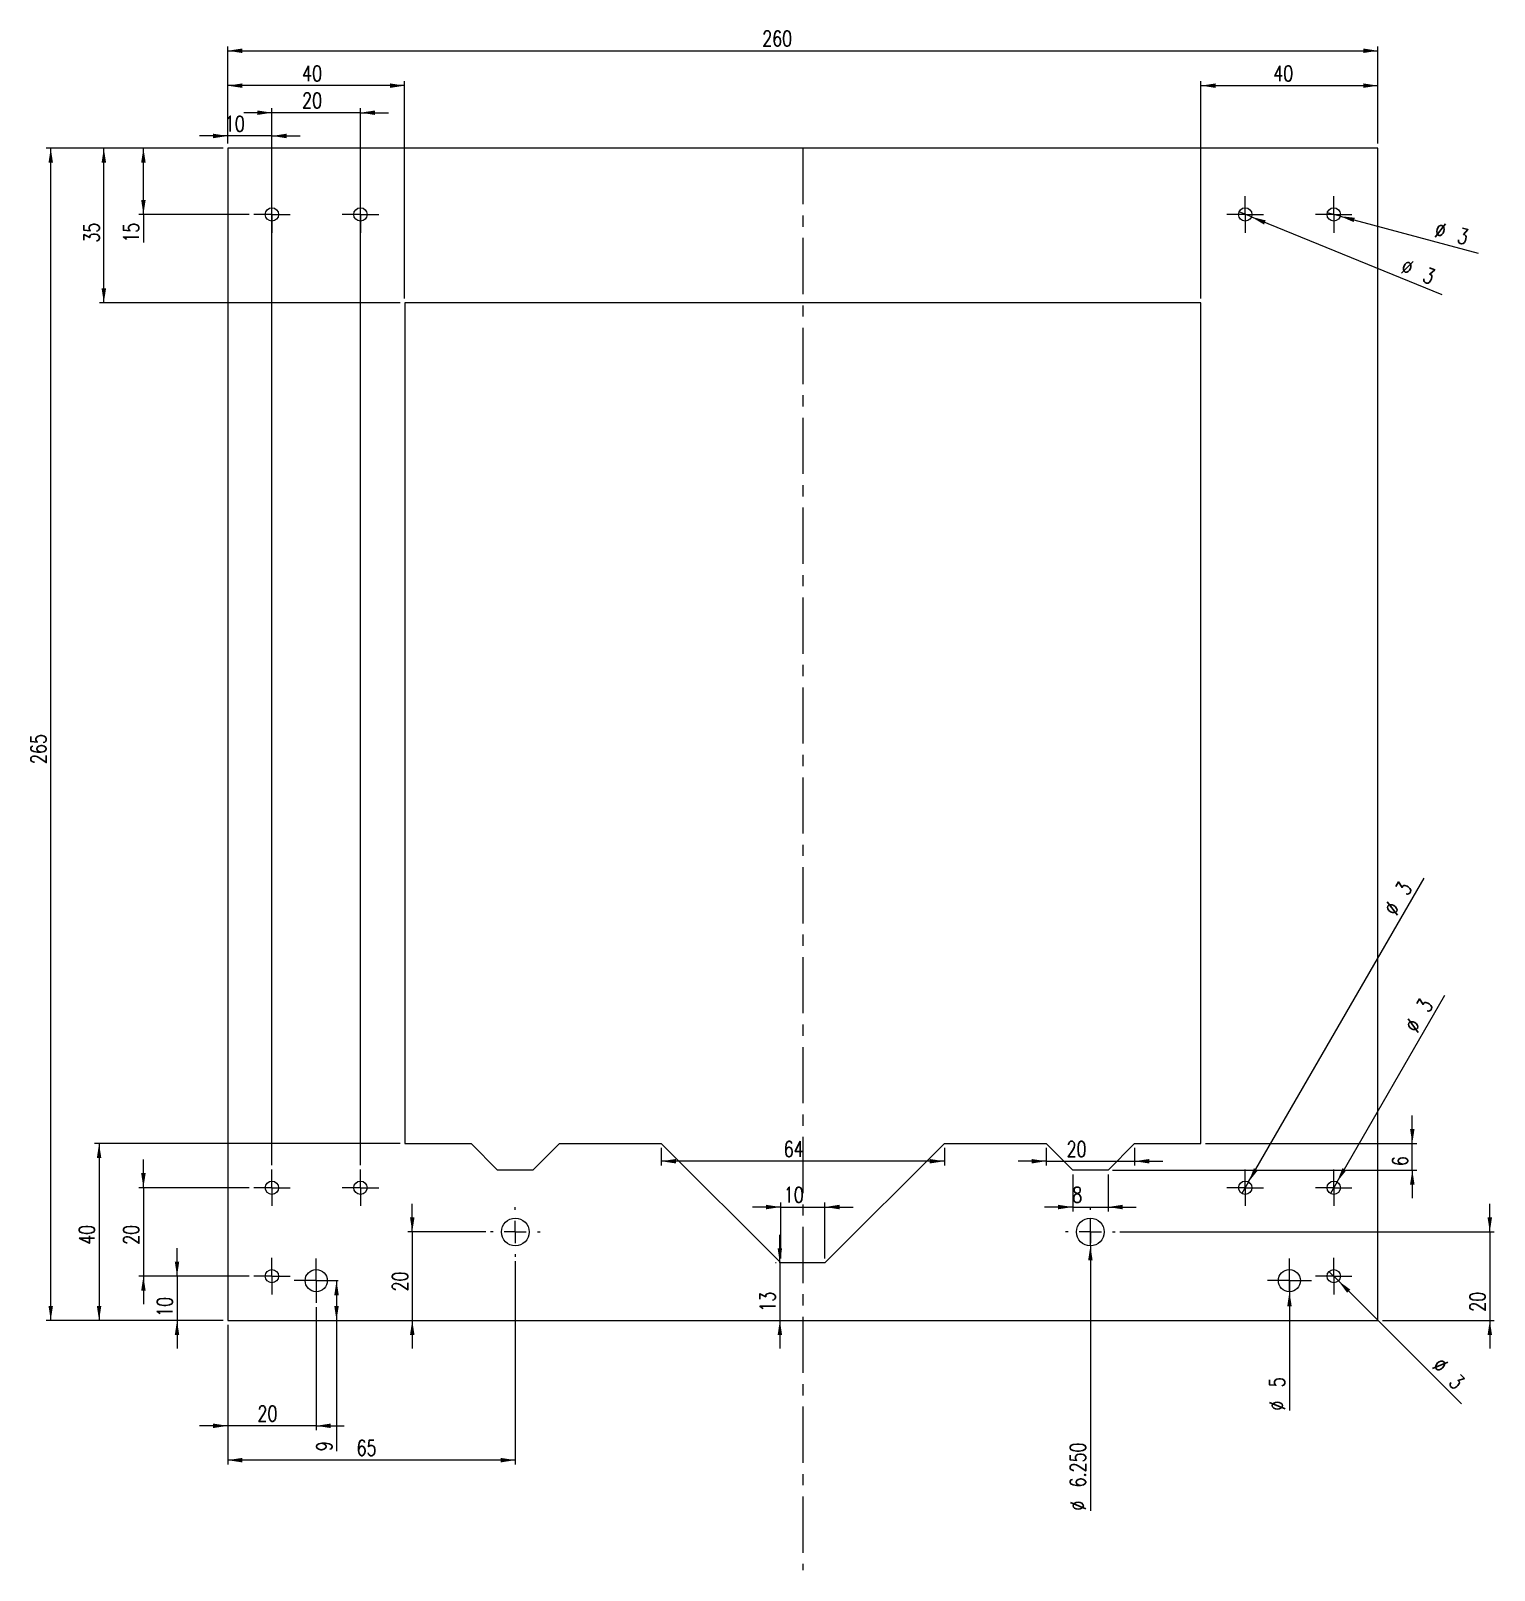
# Model space of a CAD drawing. Header units: millimetres. Extents: x 10 to 341, y -10 to 338.
import ezdxf

# ---------------------------------------------------------------- set-up
doc = ezdxf.new("R2010")
doc.units = ezdxf.units.MM
doc.linetypes.add('CENTERX2', pattern=[20.32, 12.7, -2.54, 2.54, -2.54])
doc.styles.add('SLDTEXTSTYLE0', font='TXT', dxfattribs={"width": 0.75, "bigfont": 'bigfont'})
doc.dimstyles.new('SLDDIMSTYLE0', dxfattribs={"dimtxt": 3.5, "dimasz": 3.302, "dimexe": 0, "dimexo": 0.0625, "dimgap": 0.875, "dimtad": 1, "dimrnd": 1e-09, "dimzin": 12, "dimdsep": 46, "dimtxsty": 'SLDTEXTSTYLE0', "dimsah": 1, "dimcen": 0.09, "dimadec": 0, "dimazin": 3, "dimtfac": 1, "dimtofl": 0, "dimtmove": 0, "dimatfit": 3, "dimfxl": 1, "dimfrac": 2, "dimtolj": 1, "dimtzin": 12, "dimarcsym": 0})
doc.dimstyles.new('SLDDIMSTYLE1', dxfattribs={"dimtxt": 3.5, "dimasz": 3.302, "dimexe": 0, "dimexo": 0.0625, "dimgap": 0.875, "dimtad": 1, "dimrnd": 1e-09, "dimzin": 12, "dimdsep": 46, "dimtxsty": 'SLDTEXTSTYLE0', "dimsah": 1, "dimcen": 0.09, "dimadec": 0, "dimazin": 3, "dimtfac": 1, "dimtmove": 0, "dimatfit": 0, "dimfxl": 1, "dimfrac": 2, "dimtolj": 1, "dimtzin": 12, "dimarcsym": 0})
doc.dimstyles.new('SLDDIMSTYLE2', dxfattribs={"dimtxt": 3.5, "dimasz": 3.302, "dimexe": 0, "dimexo": 0.0625, "dimgap": 0.875, "dimtad": 1, "dimrnd": 1e-09, "dimzin": 12, "dimdsep": 46, "dimtxsty": 'SLDTEXTSTYLE0', "dimblk1": 'NONE', "dimsah": 1, "dimcen": 0, "dimadec": 0, "dimazin": 3, "dimtfac": 1, "dimtmove": 0, "dimatfit": 3, "dimldrblk": 'NONE', "dimfxl": 1, "dimfrac": 2, "dimtolj": 1, "dimtzin": 12, "dimarcsym": 0})
doc.dimstyles.new('SLDDIMSTYLE3', dxfattribs={"dimtxt": 3.5, "dimasz": 3.302, "dimexe": 0, "dimexo": 0.0625, "dimgap": 0.875, "dimtad": 1, "dimrnd": 1e-09, "dimzin": 4, "dimdsep": 46, "dimtxsty": 'SLDTEXTSTYLE0', "dimblk1": 'NONE', "dimsah": 1, "dimcen": 0, "dimadec": 0, "dimazin": 1, "dimtfac": 1, "dimtmove": 0, "dimatfit": 3, "dimldrblk": 'NONE', "dimfxl": 1, "dimfrac": 2, "dimtolj": 1, "dimtzin": 12, "dimarcsym": 0})

# ---------------------------------------------------------------- blocks, each defined once
blk = doc.blocks.new('*D1')
at = {"color": 7, "linetype": 'Continuous', "lineweight": 0}
for p, q in [((54.92, 312.29), (54.92, 334.29)), ((314.92, 312.29), (314.92, 334.29)), ((54.92, 333.29), (314.92, 333.29))]:
    blk.add_line(p, q, dxfattribs=at)
for points in [[(54.92, 333.29), (58.23, 332.78), (58.23, 333.8)], [(314.92, 333.29), (311.62, 333.8), (311.62, 332.78)]]:
    blk.add_solid(points, dxfattribs=at)
at = {"color": 7, "linetype": 'Continuous', "lineweight": 0, "insert": (175.75, 337.8, 31.1), "char_height": 3.5, "attachment_point": 1, "style": 'SLDTEXTSTYLE0'}
blk.add_mtext('260', dxfattribs=at)
blk = doc.blocks.new('*D2')
at = {"color": 7, "linetype": 'Continuous', "lineweight": 0}
for p, q in [((53.92, 311.29), (13.92, 311.29)), ((14.92, 46.29), (14.92, 311.29)), ((53.92, 46.29), (13.92, 46.29))]:
    blk.add_line(p, q, dxfattribs=at)
for points in [[(14.92, 311.29), (14.42, 307.99), (15.43, 307.99)], [(14.92, 46.29), (15.43, 49.59), (14.42, 49.59)]]:
    blk.add_solid(points, dxfattribs=at)
at = {"color": 7, "linetype": 'Continuous', "lineweight": 0, "insert": (10.41, 172.06, 31.1), "char_height": 3.5, "attachment_point": 1, "rotation": 90, "style": 'SLDTEXTSTYLE0'}
blk.add_mtext('265', dxfattribs=at)
blk = doc.blocks.new('*D3')
at = {"color": 7, "linetype": 'Continuous', "lineweight": 0}
for p, q in [((179.73, 59.29), (179.73, 65.64)), ((178.92, 59.29), (178.73, 59.29)), ((179.73, 59.29), (179.73, 46.29)), ((179.73, 46.29), (179.73, 39.94))]:
    blk.add_line(p, q, dxfattribs=at)
for points in [[(179.73, 59.29), (180.24, 62.59), (179.23, 62.59)], [(179.73, 46.29), (179.23, 42.99), (180.24, 42.99)]]:
    blk.add_solid(points, dxfattribs=at)
at = {"color": 7, "linetype": 'Continuous', "lineweight": 0, "insert": (175.22, 48.26, 31.1), "char_height": 3.5, "attachment_point": 1, "rotation": 90, "style": 'SLDTEXTSTYLE0'}
blk.add_mtext('13', dxfattribs=at)
blk = doc.blocks.new('*D4')
at = {"color": 7, "linetype": 'Continuous', "lineweight": 0}
for p, q in [((179.92, 71.92), (173.57, 71.92)), ((179.92, 60.29), (179.92, 72.92)), ((179.92, 71.92), (189.92, 71.92)), ((189.92, 60.29), (189.92, 72.92)), ((189.92, 71.92), (196.27, 71.92))]:
    blk.add_line(p, q, dxfattribs=at)
for points in [[(179.92, 71.92), (176.62, 72.43), (176.62, 71.41)], [(189.92, 71.92), (193.23, 71.41), (193.23, 72.43)]]:
    blk.add_solid(points, dxfattribs=at)
at = {"color": 7, "linetype": 'Continuous', "lineweight": 0, "insert": (180.62, 76.43, 31.1), "char_height": 3.5, "attachment_point": 1, "style": 'SLDTEXTSTYLE0'}
blk.add_mtext('10', dxfattribs=at)
blk = doc.blocks.new('*D5')
at = {"color": 7, "linetype": 'Continuous', "lineweight": 0}
for p, q in [((152.92, 85.29), (152.92, 81.28)), ((216.92, 85.29), (216.92, 81.28)), ((216.92, 82.28), (152.92, 82.28))]:
    blk.add_line(p, q, dxfattribs=at)
for points in [[(152.92, 82.28), (156.23, 81.77), (156.23, 82.78)], [(216.92, 82.28), (213.62, 82.78), (213.62, 81.77)]]:
    blk.add_solid(points, dxfattribs=at)
at = {"color": 7, "linetype": 'Continuous', "lineweight": 0, "insert": (180.62, 86.79, 31.1), "char_height": 3.5, "attachment_point": 1, "style": 'SLDTEXTSTYLE0'}
blk.add_mtext('64', dxfattribs=at)
blk = doc.blocks.new('*D6')
at = {"color": 7, "linetype": 'Continuous', "lineweight": 0}
for p, q in [((245.92, 79.29), (245.92, 70.92)), ((253.92, 79.29), (253.92, 70.92)), ((245.92, 71.92), (239.57, 71.92)), ((245.92, 71.92), (253.92, 71.92)), ((253.92, 71.92), (260.27, 71.92))]:
    blk.add_line(p, q, dxfattribs=at)
for points in [[(245.92, 71.92), (242.62, 72.43), (242.62, 71.41)], [(253.92, 71.92), (257.23, 71.41), (257.23, 72.43)]]:
    blk.add_solid(points, dxfattribs=at)
at = {"color": 7, "linetype": 'Continuous', "lineweight": 0, "insert": (245.83, 76.43, 31.1), "char_height": 3.5, "attachment_point": 1, "style": 'SLDTEXTSTYLE0'}
blk.add_mtext('8', dxfattribs=at)
blk = doc.blocks.new('*D7')
at = {"color": 7, "linetype": 'Continuous', "lineweight": 0}
for p, q in [((239.92, 85.29), (239.92, 81.28)), ((259.92, 85.29), (259.92, 81.28)), ((239.92, 82.28), (233.57, 82.28)), ((239.92, 82.28), (259.92, 82.28)), ((259.92, 82.28), (266.27, 82.28))]:
    blk.add_line(p, q, dxfattribs=at)
for points in [[(239.92, 82.28), (236.62, 82.78), (236.62, 81.77)], [(259.92, 82.28), (263.23, 81.77), (263.23, 82.78)]]:
    blk.add_solid(points, dxfattribs=at)
at = {"color": 7, "linetype": 'Continuous', "lineweight": 0, "insert": (244.54, 86.79, 31.1), "char_height": 3.5, "attachment_point": 1, "style": 'SLDTEXTSTYLE0'}
blk.add_mtext('20', dxfattribs=at)
blk = doc.blocks.new('*D8')
at = {"color": 7, "linetype": 'Continuous', "lineweight": 0}
for p, q in [((54.92, 312.29), (54.92, 326.4)), ((94.92, 325.4), (54.92, 325.4)), ((94.92, 277.29), (94.92, 326.4))]:
    blk.add_line(p, q, dxfattribs=at)
for points in [[(54.92, 325.4), (58.23, 324.9), (58.23, 325.91)], [(94.92, 325.4), (91.62, 325.91), (91.62, 324.9)]]:
    blk.add_solid(points, dxfattribs=at)
at = {"color": 7, "linetype": 'Continuous', "lineweight": 0, "insert": (71.75, 329.92, 31.1), "char_height": 3.5, "attachment_point": 1, "style": 'SLDTEXTSTYLE0'}
blk.add_mtext('40', dxfattribs=at)
blk = doc.blocks.new('*D9')
at = {"color": 7, "linetype": 'Continuous', "lineweight": 0}
for p, q in [((274.92, 277.29), (274.92, 326.4)), ((274.92, 325.4), (314.92, 325.4)), ((314.92, 312.29), (314.92, 326.4))]:
    blk.add_line(p, q, dxfattribs=at)
for points in [[(274.92, 325.4), (278.23, 324.9), (278.23, 325.91)], [(314.92, 325.4), (311.62, 325.91), (311.62, 324.9)]]:
    blk.add_solid(points, dxfattribs=at)
at = {"color": 7, "linetype": 'Continuous', "lineweight": 0, "insert": (291.27, 329.92, 31.1), "char_height": 3.5, "attachment_point": 1, "style": 'SLDTEXTSTYLE0'}
blk.add_mtext('40', dxfattribs=at)
blk = doc.blocks.new('*D10')
at = {"color": 7, "linetype": 'Continuous', "lineweight": 0}
for p, q in [((53.92, 311.29), (25.92, 311.29)), ((26.92, 276.29), (26.92, 311.29)), ((93.92, 276.29), (25.92, 276.29))]:
    blk.add_line(p, q, dxfattribs=at)
for points in [[(26.92, 311.29), (26.42, 307.99), (27.43, 307.99)], [(26.92, 276.29), (27.43, 279.59), (26.42, 279.59)]]:
    blk.add_solid(points, dxfattribs=at)
at = {"color": 7, "linetype": 'Continuous', "lineweight": 0, "insert": (22.41, 289.92, 31.1), "char_height": 3.5, "attachment_point": 1, "rotation": 90, "style": 'SLDTEXTSTYLE0'}
blk.add_mtext('35', dxfattribs=at)
blk = doc.blocks.new('*D11')
at = {"color": 7, "linetype": 'Continuous', "lineweight": 0}
for p, q in [((93.92, 86.29), (24.85, 86.29)), ((25.85, 86.29), (25.85, 46.29)), ((53.92, 46.29), (24.85, 46.29))]:
    blk.add_line(p, q, dxfattribs=at)
for points in [[(25.85, 86.29), (25.34, 82.99), (26.36, 82.99)], [(25.85, 46.29), (26.36, 49.59), (25.34, 49.59)]]:
    blk.add_solid(points, dxfattribs=at)
at = {"color": 7, "linetype": 'Continuous', "lineweight": 0, "insert": (21.34, 63.39, 31.1), "char_height": 3.5, "attachment_point": 1, "rotation": 90, "style": 'SLDTEXTSTYLE0'}
blk.add_mtext('40', dxfattribs=at)
blk = doc.blocks.new('*D12')
at = {"color": 7, "linetype": 'Continuous', "lineweight": 0}
for p, q in [((74.92, 49.29), (74.92, 21.47)), ((54.92, 45.29), (54.92, 21.47)), ((54.92, 22.47), (48.57, 22.47)), ((74.92, 22.47), (54.92, 22.47)), ((74.92, 22.47), (81.27, 22.47))]:
    blk.add_line(p, q, dxfattribs=at)
for points in [[(54.92, 22.47), (51.62, 22.98), (51.62, 21.96)], [(74.92, 22.47), (78.23, 21.96), (78.23, 22.98)]]:
    blk.add_solid(points, dxfattribs=at)
at = {"color": 7, "linetype": 'Continuous', "lineweight": 0, "insert": (61.65, 26.98, 31.1), "char_height": 3.5, "attachment_point": 1, "style": 'SLDTEXTSTYLE0'}
blk.add_mtext('20', dxfattribs=at)
blk = doc.blocks.new('*D13')
at = {"color": 7, "linetype": 'Continuous', "lineweight": 0}
for p, q in [((64.92, 81.42), (64.92, 320.29)), ((84.92, 81.42), (84.92, 320.29)), ((64.92, 319.29), (58.57, 319.29)), ((84.92, 319.29), (64.92, 319.29)), ((84.92, 319.29), (91.27, 319.29))]:
    blk.add_line(p, q, dxfattribs=at)
for points in [[(64.92, 319.29), (61.62, 319.79), (61.62, 318.78)], [(84.92, 319.29), (88.23, 318.78), (88.23, 319.79)]]:
    blk.add_solid(points, dxfattribs=at)
at = {"color": 7, "linetype": 'Continuous', "lineweight": 0, "insert": (71.75, 323.8, 31.1), "char_height": 3.5, "attachment_point": 1, "style": 'SLDTEXTSTYLE0'}
blk.add_mtext('20', dxfattribs=at)
blk = doc.blocks.new('*D14')
at = {"color": 7, "linetype": 'Continuous', "lineweight": 0}
for p, q in [((322.69, 86.29), (322.69, 92.64)), ((275.92, 86.29), (323.69, 86.29)), ((322.69, 80.29), (322.69, 86.29)), ((254.92, 80.29), (323.69, 80.29)), ((322.69, 80.29), (322.69, 73.94))]:
    blk.add_line(p, q, dxfattribs=at)
for points in [[(322.69, 86.29), (323.2, 89.59), (322.18, 89.59)], [(322.69, 80.29), (322.18, 76.99), (323.2, 76.99)]]:
    blk.add_solid(points, dxfattribs=at)
at = {"color": 7, "linetype": 'Continuous', "lineweight": 0, "insert": (318.18, 81.17, 31.1), "char_height": 3.5, "attachment_point": 1, "rotation": 90, "style": 'SLDTEXTSTYLE0'}
blk.add_mtext('6', dxfattribs=at)
blk = doc.blocks.new('*D15')
at = {"color": 7, "linetype": 'Continuous', "lineweight": 0}
for p, q in [((35.87, 76.29), (35.87, 82.64)), ((59.8, 76.29), (34.87, 76.29)), ((35.87, 76.29), (35.87, 56.29)), ((59.8, 56.29), (34.87, 56.29)), ((35.87, 56.29), (35.87, 49.94))]:
    blk.add_line(p, q, dxfattribs=at)
for points in [[(35.87, 76.29), (36.38, 79.59), (35.36, 79.59)], [(35.87, 56.29), (35.36, 52.99), (36.38, 52.99)]]:
    blk.add_solid(points, dxfattribs=at)
at = {"color": 7, "linetype": 'Continuous', "lineweight": 0, "insert": (31.36, 63.39, 31.1), "char_height": 3.5, "attachment_point": 1, "rotation": 90, "style": 'SLDTEXTSTYLE0'}
blk.add_mtext('20', dxfattribs=at)
blk = doc.blocks.new('*D16')
at = {"color": 7, "linetype": 'Continuous', "lineweight": 0}
for p, q in [((43.47, 56.29), (43.47, 62.64)), ((59.8, 56.29), (42.47, 56.29)), ((43.47, 56.29), (43.47, 46.29)), ((53.92, 46.29), (42.47, 46.29)), ((43.47, 46.29), (43.47, 39.94))]:
    blk.add_line(p, q, dxfattribs=at)
for points in [[(43.47, 56.29), (43.97, 59.59), (42.96, 59.59)], [(43.47, 46.29), (42.96, 42.99), (43.97, 42.99)]]:
    blk.add_solid(points, dxfattribs=at)
at = {"color": 7, "linetype": 'Continuous', "lineweight": 0, "insert": (38.95, 47.1, 31.1), "char_height": 3.5, "attachment_point": 1, "rotation": 90, "style": 'SLDTEXTSTYLE0'}
blk.add_mtext('10', dxfattribs=at)
blk = doc.blocks.new('*D17')
at = {"color": 7, "linetype": 'Continuous', "lineweight": 0}
for p, q in [((53.92, 311.29), (34.87, 311.29)), ((35.87, 296.29), (35.87, 311.29)), ((59.8, 296.29), (34.87, 296.29)), ((35.87, 296.29), (35.87, 289.92))]:
    blk.add_line(p, q, dxfattribs=at)
for points in [[(35.87, 311.29), (35.36, 307.99), (36.38, 307.99)], [(35.87, 296.29), (36.38, 299.59), (35.36, 299.59)]]:
    blk.add_solid(points, dxfattribs=at)
at = {"color": 7, "linetype": 'Continuous', "lineweight": 0, "insert": (31.36, 289.92, 31.1), "char_height": 3.5, "attachment_point": 1, "rotation": 90, "style": 'SLDTEXTSTYLE0'}
blk.add_mtext('15', dxfattribs=at)
blk = doc.blocks.new('*D19')
at = {"color": 7, "linetype": 'Continuous', "lineweight": 0}
for q in [(294.92, 57.79), (294.92, 25.92)]:
    blk.add_line((294.92, 52.79), q, dxfattribs=at)
blk.add_solid([(294.92, 52.79), (294.42, 49.49), (295.43, 49.49)], dxfattribs=at)
at = {"color": 7, "linetype": 'Continuous', "lineweight": 0, "char_height": 3.5, "attachment_point": 1, "rotation": 90, "style": 'SLDTEXTSTYLE0'}
for s, insert in [('5', (290.38, 31.2, 31.1)), ('%%c', (290.43, 25.92, 31.1))]:
    blk.add_mtext(s, dxfattribs=dict(at, insert=insert))
blk = doc.blocks.new('_NONE')
blk = doc.blocks.new('*D20')
at = {"color": 7, "linetype": 'Continuous', "lineweight": 0}
for p, q in [((119.92, 59.67), (119.92, 13.71)), ((54.92, 45.29), (54.92, 13.71)), ((119.92, 14.71), (54.92, 14.71))]:
    blk.add_line(p, q, dxfattribs=at)
for points in [[(54.92, 14.71), (58.23, 14.2), (58.23, 15.22)], [(119.92, 14.71), (116.62, 15.22), (116.62, 14.2)]]:
    blk.add_solid(points, dxfattribs=at)
at = {"color": 7, "linetype": 'Continuous', "lineweight": 0, "insert": (84.05, 19.22, 31.1), "char_height": 3.5, "attachment_point": 1, "style": 'SLDTEXTSTYLE0'}
blk.add_mtext('65', dxfattribs=at)
blk = doc.blocks.new('*D21')
at = {"color": 7, "linetype": 'Continuous', "lineweight": 0}
for p, q in [((340.21, 66.29), (340.21, 72.64)), ((256.55, 66.29), (341.21, 66.29)), ((340.21, 66.29), (340.21, 46.29)), ((315.92, 46.29), (341.21, 46.29)), ((340.21, 46.29), (340.21, 39.94))]:
    blk.add_line(p, q, dxfattribs=at)
for points in [[(340.21, 66.29), (340.71, 69.59), (339.7, 69.59)], [(340.21, 46.29), (339.7, 42.99), (340.71, 42.99)]]:
    blk.add_solid(points, dxfattribs=at)
at = {"color": 7, "linetype": 'Continuous', "lineweight": 0, "insert": (335.69, 48.26, 31.1), "char_height": 3.5, "attachment_point": 1, "rotation": 90, "style": 'SLDTEXTSTYLE0'}
blk.add_mtext('20', dxfattribs=at)
blk = doc.blocks.new('*D22')
at = {"color": 7, "linetype": 'Continuous', "lineweight": 0}
for p, q in [((96.64, 66.29), (96.64, 72.64)), ((113.3, 66.29), (95.64, 66.29)), ((96.64, 66.29), (96.64, 46.29)), ((96.64, 46.29), (96.64, 39.94))]:
    blk.add_line(p, q, dxfattribs=at)
for points in [[(96.64, 66.29), (97.15, 69.59), (96.13, 69.59)], [(96.64, 46.29), (96.13, 42.99), (97.15, 42.99)]]:
    blk.add_solid(points, dxfattribs=at)
at = {"color": 7, "linetype": 'Continuous', "lineweight": 0, "insert": (92.13, 52.84, 31.1), "char_height": 3.5, "attachment_point": 1, "rotation": 90, "style": 'SLDTEXTSTYLE0'}
blk.add_mtext('20', dxfattribs=at)
blk = doc.blocks.new('*D23')
at = {"color": 7, "linetype": 'Continuous', "lineweight": 0}
for q in [(249.92, 69.42), (249.92, 3.29)]:
    blk.add_line((249.92, 63.17), q, dxfattribs=at)
blk.add_solid([(249.92, 63.17), (249.42, 59.87), (250.43, 59.87)], dxfattribs=at)
at = {"color": 7, "linetype": 'Continuous', "lineweight": 0, "char_height": 3.5, "attachment_point": 1, "rotation": 90, "style": 'SLDTEXTSTYLE0'}
for s, insert in [('6.250', (245.36, 8.56, 31.1)), ('%%c', (245.42, 3.29, 31.1))]:
    blk.add_mtext(s, dxfattribs=dict(at, insert=insert))
blk = doc.blocks.new('*D24')
at = {"color": 7, "linetype": 'Continuous', "lineweight": 0}
for p, q in [((54.92, 314.03), (48.57, 314.03)), ((54.92, 312.29), (54.92, 315.03)), ((64.92, 314.03), (54.92, 314.03)), ((64.92, 301.42), (64.92, 315.03)), ((64.92, 314.03), (71.27, 314.03))]:
    blk.add_line(p, q, dxfattribs=at)
for points in [[(54.92, 314.03), (51.62, 314.54), (51.62, 313.52)], [(64.92, 314.03), (68.23, 313.52), (68.23, 314.54)]]:
    blk.add_solid(points, dxfattribs=at)
at = {"color": 7, "linetype": 'Continuous', "lineweight": 0, "insert": (54.27, 318.54, 31.1), "char_height": 3.5, "attachment_point": 1, "style": 'SLDTEXTSTYLE0'}
blk.add_mtext('10', dxfattribs=at)
blk = doc.blocks.new('*D25')
at = {"color": 7, "linetype": 'Continuous', "lineweight": 0}
for p, q in [((79.52, 55.29), (79.52, 46.29)), ((79.52, 46.29), (79.52, 16.72))]:
    blk.add_line(p, q, dxfattribs=at)
for points in [[(79.52, 55.29), (79.01, 51.99), (80.03, 51.99)], [(79.52, 46.29), (80.03, 49.59), (79.01, 49.59)]]:
    blk.add_solid(points, dxfattribs=at)
at = {"color": 7, "linetype": 'Continuous', "lineweight": 0, "insert": (75.01, 16.72, 31.1), "char_height": 3.5, "attachment_point": 1, "rotation": 90, "style": 'SLDTEXTSTYLE0'}
blk.add_mtext('9', dxfattribs=at)
blk = doc.blocks.new('*D26')
at = {"color": 7, "linetype": 'Continuous', "lineweight": 0}
for q in [(303.48, 296.68), (337.59, 287.54)]:
    blk.add_line((306.37, 295.9), q, dxfattribs=at)
blk.add_solid([(306.37, 295.9), (309.43, 294.56), (309.69, 295.54)], dxfattribs=at)
at = {"color": 7, "linetype": 'Continuous', "lineweight": 0, "char_height": 3.5, "attachment_point": 1, "rotation": 345, "style": 'SLDTEXTSTYLE0'}
for s, insert in [('%%c', (328.41, 294.66, 31.1)), ('3', (333.53, 293.34, 31.1))]:
    blk.add_mtext(s, dxfattribs=dict(at, insert=insert))
blk = doc.blocks.new('*D27')
at = {"color": 7, "linetype": 'Continuous', "lineweight": 0}
for q in [(283.54, 296.86), (329.39, 278.18)]:
    blk.add_line((286.31, 295.73), q, dxfattribs=at)
blk.add_solid([(286.31, 295.73), (289.18, 294.01), (289.56, 294.95)], dxfattribs=at)
at = {"color": 7, "linetype": 'Continuous', "lineweight": 0, "char_height": 3.5, "attachment_point": 1, "rotation": 337.8327, "style": 'SLDTEXTSTYLE0'}
for s, insert in [('%%c', (321.17, 286.39, 31.1)), ('3', (326.08, 284.45, 31.1))]:
    blk.add_mtext(s, dxfattribs=dict(at, insert=insert))
blk = doc.blocks.new('*D28')
at = {"color": 7, "linetype": 'Continuous', "lineweight": 0}
for q in [(330.07, 119.84), (304.17, 74.99)]:
    blk.add_line((305.67, 77.59), q, dxfattribs=at)
blk.add_solid([(305.67, 77.59), (307.77, 80.2), (306.89, 80.7)], dxfattribs=at)
at = {"color": 7, "linetype": 'Continuous', "lineweight": 0, "char_height": 3.5, "attachment_point": 1, "rotation": 60, "style": 'SLDTEXTSTYLE0'}
for s, insert in [('3', (323.4, 117.42, 31.1)), ('%%c', (320.81, 112.82, 31.1))]:
    blk.add_mtext(s, dxfattribs=dict(at, insert=insert))
blk = doc.blocks.new('*D29')
at = {"color": 7, "linetype": 'Continuous', "lineweight": 0}
for q in [(325.34, 146.29), (284.17, 74.99)]:
    blk.add_line((285.67, 77.59), q, dxfattribs=at)
blk.add_solid([(285.67, 77.59), (287.77, 80.2), (286.89, 80.7)], dxfattribs=at)
at = {"color": 7, "linetype": 'Continuous', "lineweight": 0, "char_height": 3.5, "attachment_point": 1, "rotation": 60, "style": 'SLDTEXTSTYLE0'}
for s, insert in [('3', (318.67, 143.87, 31.1)), ('%%c', (316.08, 139.27, 31.1))]:
    blk.add_mtext(s, dxfattribs=dict(at, insert=insert))
blk = doc.blocks.new('*D30')
at = {"color": 7, "linetype": 'Continuous', "lineweight": 0}
for q in [(303.86, 57.35), (333.81, 27.41)]:
    blk.add_line((305.99, 55.23), q, dxfattribs=at)
blk.add_solid([(305.99, 55.23), (307.96, 52.54), (308.68, 53.26)], dxfattribs=at)
at = {"color": 7, "linetype": 'Continuous', "lineweight": 0, "char_height": 3.5, "attachment_point": 1, "rotation": 315, "style": 'SLDTEXTSTYLE0'}
for s, insert in [('%%c', (329.42, 38.16, 31.1)), ('3', (333.19, 34.47, 31.1))]:
    blk.add_mtext(s, dxfattribs=dict(at, insert=insert))
blk = doc.blocks.new('SW_CENTERMARKSYMBOL_0')
at = {"color": 0, "linetype": 'Continuous', "lineweight": 0}
for p, q in [((0, 5), (0, 5.625)), ((-5, 0), (-5.625, 0)), ((0, 0), (-2.5, 0)), ((0, 0), (0, 2.5)), ((0, 0), (0, -2.5)), ((0, 0), (2.5, 0)), ((5, 0), (5.625, 0)), ((0, -5), (0, -5.625))]:
    blk.add_line(p, q, dxfattribs=at)
blk = doc.blocks.new('SW_CENTERMARKSYMBOL_1')
at = {"color": 0, "linetype": 'Continuous', "lineweight": 0}
for p, q in [((0, 2.5), (0, 4.125)), ((-2.5, 0), (-4.125, 0)), ((0, 0), (-2.5, 0)), ((0, 0), (0, 2.5)), ((0, 0), (0, -2.5)), ((0, 0), (2.5, 0)), ((2.5, 0), (4.125, 0)), ((0, -2.5), (0, -4.125))]:
    blk.add_line(p, q, dxfattribs=at)
blk = doc.blocks.new('SW_CENTERMARKSYMBOL_2')
at = {"color": 0, "linetype": 'Continuous', "lineweight": 0}
for p, q in [((0, 2.5), (0, 4.125)), ((-2.5, 0), (-4.125, 0)), ((0, 0), (-2.5, 0)), ((0, 0), (0, 2.5)), ((0, 0), (0, -2.5)), ((0, 0), (2.5, 0)), ((2.5, 0), (4.125, 0)), ((0, -2.5), (0, -4.125))]:
    blk.add_line(p, q, dxfattribs=at)
blk = doc.blocks.new('SW_CENTERMARKSYMBOL_3')
at = {"color": 0, "linetype": 'Continuous', "lineweight": 0}
for p, q in [((0, 2.5), (0, 4.125)), ((-2.5, 0), (-4.125, 0)), ((0, 0), (-2.5, 0)), ((0, 0), (0, 2.5)), ((0, 0), (0, -2.5)), ((0, 0), (2.5, 0)), ((2.5, 0), (4.125, 0)), ((0, -2.5), (0, -4.125))]:
    blk.add_line(p, q, dxfattribs=at)
blk = doc.blocks.new('SW_CENTERMARKSYMBOL_4')
at = {"color": 0, "linetype": 'Continuous', "lineweight": 0}
for p, q in [((0, 2.5), (0, 4.125)), ((-2.5, 0), (-4.125, 0)), ((0, 0), (-2.5, 0)), ((0, 0), (0, 2.5)), ((0, 0), (0, -2.5)), ((0, 0), (2.5, 0)), ((2.5, 0), (4.125, 0)), ((0, -2.5), (0, -4.125))]:
    blk.add_line(p, q, dxfattribs=at)
blk = doc.blocks.new('SW_CENTERMARKSYMBOL_5')
at = {"color": 0, "linetype": 'Continuous', "lineweight": 0}
for p, q in [((0, 2.5), (0, 4.125)), ((-2.5, 0), (-4.125, 0)), ((0, 0), (-2.5, 0)), ((0, 0), (0, 2.5)), ((0, 0), (0, -2.5)), ((0, 0), (2.5, 0)), ((2.5, 0), (4.125, 0)), ((0, -2.5), (0, -4.125))]:
    blk.add_line(p, q, dxfattribs=at)
blk = doc.blocks.new('SW_CENTERMARKSYMBOL_6')
at = {"color": 0, "linetype": 'Continuous', "lineweight": 0}
for p, q in [((0, 2.5), (0, 5)), ((-2.5, 0), (-5, 0)), ((0, 0), (-2.5, 0)), ((0, 0), (0, 2.5)), ((0, 0), (0, -2.5)), ((0, 0), (2.5, 0)), ((2.5, 0), (5, 0)), ((0, -2.5), (0, -5))]:
    blk.add_line(p, q, dxfattribs=at)
blk = doc.blocks.new('SW_CENTERMARKSYMBOL_7')
at = {"color": 0, "linetype": 'Continuous', "lineweight": 0}
for p, q in [((0, 2.5), (0, 4.125)), ((-2.5, 0), (-4.125, 0)), ((0, 0), (-2.5, 0)), ((0, 0), (0, 2.5)), ((0, 0), (0, -2.5)), ((0, 0), (2.5, 0)), ((2.5, 0), (4.125, 0)), ((0, -2.5), (0, -4.125))]:
    blk.add_line(p, q, dxfattribs=at)
blk = doc.blocks.new('SW_CENTERMARKSYMBOL_8')
at = {"color": 0, "linetype": 'Continuous', "lineweight": 0}
for p, q in [((0, 2.5), (0, 4.125)), ((-2.5, 0), (-4.125, 0)), ((0, 0), (-2.5, 0)), ((0, 0), (0, 2.5)), ((0, 0), (0, -2.5)), ((0, 0), (2.5, 0)), ((2.5, 0), (4.125, 0)), ((0, -2.5), (0, -4.125))]:
    blk.add_line(p, q, dxfattribs=at)
blk = doc.blocks.new('SW_CENTERMARKSYMBOL_9')
at = {"color": 0, "linetype": 'Continuous', "lineweight": 0}
for p, q in [((0, 2.5), (0, 4.125)), ((-2.5, 0), (-4.125, 0)), ((0, 0), (-2.5, 0)), ((0, 0), (0, 2.5)), ((0, 0), (0, -2.5)), ((0, 0), (2.5, 0)), ((2.5, 0), (4.125, 0)), ((0, -2.5), (0, -4.125))]:
    blk.add_line(p, q, dxfattribs=at)
blk = doc.blocks.new('SW_CENTERMARKSYMBOL_10')
at = {"color": 0, "linetype": 'Continuous', "lineweight": 0}
for p, q in [((0, 2.5), (0, 4.125)), ((-2.5, 0), (-4.125, 0)), ((0, 0), (-2.5, 0)), ((0, 0), (0, 2.5)), ((0, 0), (0, -2.5)), ((0, 0), (2.5, 0)), ((2.5, 0), (4.125, 0)), ((0, -2.5), (0, -4.125))]:
    blk.add_line(p, q, dxfattribs=at)
blk = doc.blocks.new('SW_CENTERMARKSYMBOL_11')
at = {"color": 0, "linetype": 'Continuous', "lineweight": 0}
for p, q in [((0, 2.5), (0, 4.125)), ((-2.5, 0), (-4.125, 0)), ((0, 0), (-2.5, 0)), ((0, 0), (0, 2.5)), ((0, 0), (0, -2.5)), ((0, 0), (2.5, 0)), ((2.5, 0), (4.125, 0)), ((0, -2.5), (0, -4.125))]:
    blk.add_line(p, q, dxfattribs=at)
blk = doc.blocks.new('SW_CENTERMARKSYMBOL_12')
at = {"color": 0, "linetype": 'Continuous', "lineweight": 0}
for p, q in [((0, 2.5), (0, 5)), ((-2.5, 0), (-5, 0)), ((0, 0), (-2.5, 0)), ((0, 0), (0, 2.5)), ((0, 0), (0, -2.5)), ((0, 0), (2.5, 0)), ((2.5, 0), (5, 0)), ((0, -2.5), (0, -5))]:
    blk.add_line(p, q, dxfattribs=at)
blk = doc.blocks.new('SW_CENTERMARKSYMBOL_13')
at = {"color": 0, "linetype": 'Continuous', "lineweight": 0}
for p, q in [((0, 5), (0, 5.625)), ((-5, 0), (-5.625, 0)), ((0, 0), (-2.5, 0)), ((0, 0), (0, 2.5)), ((0, 0), (0, -2.5)), ((0, 0), (2.5, 0)), ((5, 0), (5.625, 0)), ((0, -5), (0, -5.625))]:
    blk.add_line(p, q, dxfattribs=at)

msp = doc.modelspace()

# ---------------------------------------------------------------- linework, layer by layer
at = {"color": 7, "linetype": 'Continuous', "lineweight": 15}
for p, q in [((54.925, 311.292), (54.925, 46.292)), ((314.925, 311.292), (54.925, 311.292)), ((314.925, 46.292), (314.925, 311.292)), ((274.925, 276.292), (94.925, 276.292)), ((94.925, 276.292), (94.925, 86.292)), ((274.925, 86.292), (274.925, 276.292)), ((94.925, 86.292), (109.925, 86.292)), ((115.925, 80.292), (109.925, 86.292)), ((129.925, 86.292), (123.925, 80.292)), ((129.925, 86.292), (152.925, 86.292)), ((179.925, 59.292), (152.925, 86.292)), ((216.925, 86.292), (189.925, 59.292)), ((216.925, 86.292), (239.925, 86.292)), ((245.925, 80.292), (239.925, 86.292)), ((259.925, 86.292), (253.925, 80.292)), ((259.925, 86.292), (274.925, 86.292)), ((123.925, 80.292), (115.925, 80.292)), ((253.925, 80.292), (245.925, 80.292)), ((189.925, 59.292), (179.925, 59.292)), ((54.925, 46.292), (314.925, 46.292))]:
    msp.add_line(p, q, dxfattribs=at)
at = {"color": 7, "linetype": 'CENTERX2', "lineweight": 0}
msp.add_line((184.925, 311.292), (184.925, -10.169), dxfattribs=at)
at = {"color": 7, "linetype": 'Continuous', "lineweight": 15}
for centre, radius in [((64.925, 296.292), 1.5), ((84.925, 296.292), 1.5), ((284.925, 296.292), 1.5), ((304.925, 296.292), 1.5), ((64.925, 76.292), 1.5), ((84.925, 76.292), 1.5), ((284.925, 76.292), 1.5), ((304.925, 76.292), 1.5), ((119.925, 66.292), 3.125), ((249.925, 66.292), 3.125), ((64.925, 56.292), 1.5), ((74.925, 55.292), 2.5), ((294.925, 55.292), 2.5), ((304.925, 56.292), 1.5)]:
    msp.add_circle(centre, radius, dxfattribs=at)

# ---------------------------------------------------------------- block references
at = {"color": 7, "linetype": 'Continuous', "lineweight": 0}
for name, p in [('SW_CENTERMARKSYMBOL_7', (64.925, 296.292)), ('SW_CENTERMARKSYMBOL_8', (84.925, 296.292)), ('SW_CENTERMARKSYMBOL_2', (284.925, 296.292)), ('SW_CENTERMARKSYMBOL_1', (304.925, 296.292)), ('SW_CENTERMARKSYMBOL_9', (64.925, 76.292)), ('SW_CENTERMARKSYMBOL_10', (84.925, 76.292)), ('SW_CENTERMARKSYMBOL_4', (284.925, 76.292)), ('SW_CENTERMARKSYMBOL_3', (304.925, 76.292)), ('SW_CENTERMARKSYMBOL_0', (119.925, 66.292)), ('SW_CENTERMARKSYMBOL_13', (249.925, 66.292)), ('SW_CENTERMARKSYMBOL_11', (64.925, 56.292)), ('SW_CENTERMARKSYMBOL_12', (74.925, 55.292)), ('SW_CENTERMARKSYMBOL_6', (294.925, 55.292)), ('SW_CENTERMARKSYMBOL_5', (304.925, 56.292))]:
    msp.add_blockref(name, p, dxfattribs=at)

# ---------------------------------------------------------------- dimensions: what is measured, and where the dimension line sits
for base, p1, p2, dimstyle, picture, middle in [((314.925, 333.292), (54.925, 311.292), (314.925, 311.292), 'SLDDIMSTYLE0', '*D1', (181.052, 333.292)), ((54.925, 325.404), (94.925, 276.292), (54.925, 311.292), 'SLDDIMSTYLE0', '*D8', (75.76, 325.404)), ((314.925, 325.404), (274.925, 276.292), (314.925, 311.292), 'SLDDIMSTYLE0', '*D9', (295.281, 325.404)), ((64.925, 319.287), (84.925, 80.417), (64.925, 80.417), 'SLDDIMSTYLE1', '*D13', (75.76, 319.287)), ((54.925, 314.03), (64.925, 300.417), (54.925, 311.292), 'SLDDIMSTYLE1', '*D24', (58.282, 314.03)), ((152.925, 82.276), (216.925, 86.292), (152.925, 86.292), 'SLDDIMSTYLE0', '*D5', (184.628, 82.276)), ((259.925, 82.276), (239.925, 86.292), (259.925, 86.292), 'SLDDIMSTYLE1', '*D7', (248.548, 82.276)), ((253.925, 71.922), (245.925, 80.292), (253.925, 80.292), 'SLDDIMSTYLE1', '*D6', (248.548, 71.922)), ((189.925, 71.922), (179.925, 59.292), (189.925, 59.292), 'SLDDIMSTYLE1', '*D4', (184.628, 71.922)), ((54.925, 14.713), (119.925, 60.667), (54.925, 46.292), 'SLDDIMSTYLE0', '*D20', (88.063, 14.713)), ((54.925, 22.469), (74.925, 50.292), (54.925, 46.292), 'SLDDIMSTYLE1', '*D12', (65.653, 22.469))]:
    dim = msp.add_linear_dim(base=base, p1=p1, p2=p2, dimstyle=dimstyle, dxfattribs=at)
    dim.commit()
    dim.dimension.update_dxf_attribs({"geometry": picture, "text_midpoint": middle, "dimtype": 160})
for base, p1, p2, dimstyle, picture, middle in [((14.925, 311.292), (54.925, 46.292), (54.925, 311.292), 'SLDDIMSTYLE0', '*D2', (14.925, 177.357)), ((26.925, 311.292), (94.925, 276.292), (54.925, 311.292), 'SLDDIMSTYLE0', '*D10', (26.925, 293.925)), ((35.869, 311.292), (60.8, 296.292), (54.925, 311.292), 'SLDDIMSTYLE0', '*D17', (35.869, 293.925)), ((322.687, 86.292), (253.925, 80.292), (274.925, 86.292), 'SLDDIMSTYLE1', '*D14', (322.687, 83.881)), ((25.847, 46.292), (94.925, 86.292), (54.925, 46.292), 'SLDDIMSTYLE0', '*D11', (25.847, 67.402)), ((35.869, 56.292), (60.8, 76.292), (60.8, 56.292), 'SLDDIMSTYLE1', '*D15', (35.869, 67.402)), ((96.638, 46.292), (114.3, 66.292), (54.925, 46.292), 'SLDDIMSTYLE1', '*D22', (96.638, 56.852)), ((340.205, 46.292), (255.55, 66.292), (314.925, 46.292), 'SLDDIMSTYLE1', '*D21', (340.205, 52.265)), ((43.466, 46.292), (60.8, 56.292), (54.925, 46.292), 'SLDDIMSTYLE1', '*D16', (43.466, 51.111)), ((179.734, 46.292), (179.925, 59.292), (54.925, 46.292), 'SLDDIMSTYLE1', '*D3', (179.734, 52.265)), ((79.519, 46.292), (79.925, 55.292), (54.925, 46.292), 'SLDDIMSTYLE0', '*D25', (79.519, 19.436))]:
    dim = msp.add_linear_dim(base=base, p1=p1, p2=p2, angle=90, dimstyle=dimstyle, dxfattribs=at)
    dim.commit()
    dim.dimension.update_dxf_attribs({"geometry": picture, "text_midpoint": middle, "dimtype": 160})
for p1, p2, dimstyle, picture, middle in [((283.536, 296.858), (286.314, 295.726), 'SLDDIMSTYLE2', '*D27', (324.512, 280.164)), ((303.476, 296.68), (306.374, 295.904), 'SLDDIMSTYLE2', '*D26', (332.553, 288.889)), ((284.175, 74.993), (285.675, 77.591), 'SLDDIMSTYLE2', '*D29', (322.687, 141.699)), ((304.175, 74.993), (305.675, 77.591), 'SLDDIMSTYLE2', '*D28', (327.434, 115.279)), ((249.925, 69.417), (249.925, 63.167), 'SLDDIMSTYLE3', '*D23', (249.925, 13.092)), ((294.925, 57.792), (294.925, 52.792), 'SLDDIMSTYLE2', '*D19', (294.925, 31.114)), ((303.864, 57.353), (305.986, 55.232), 'SLDDIMSTYLE2', '*D30', (330.103, 31.114))]:
    dim = msp.add_diameter_dim_2p(p1=p1, p2=p2, dimstyle=dimstyle, dxfattribs=at)
    dim.commit()
    dim.dimension.update_dxf_attribs({"geometry": picture, "text_midpoint": middle, "dimtype": 163})

doc.saveas('drawing.dxf')
